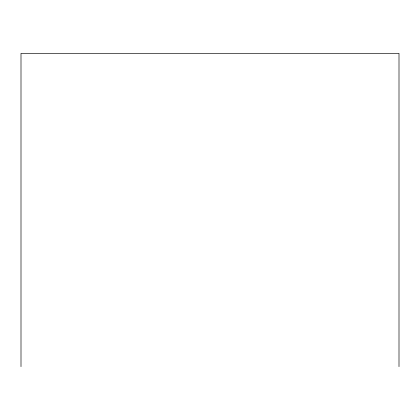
<?xml version="1.0" encoding="UTF-8"?>
<svg xmlns="http://www.w3.org/2000/svg" width="420" height="420" viewBox="0 0 420 420"><rect width="100%" height="100%" fill="white"/><g stroke="black" fill="none" stroke-linecap="round" stroke-linejoin="round"><path stroke-width="0.63" d="M399 366.639L399 53.361L21 53.361L21 366.639"/></g></svg>
